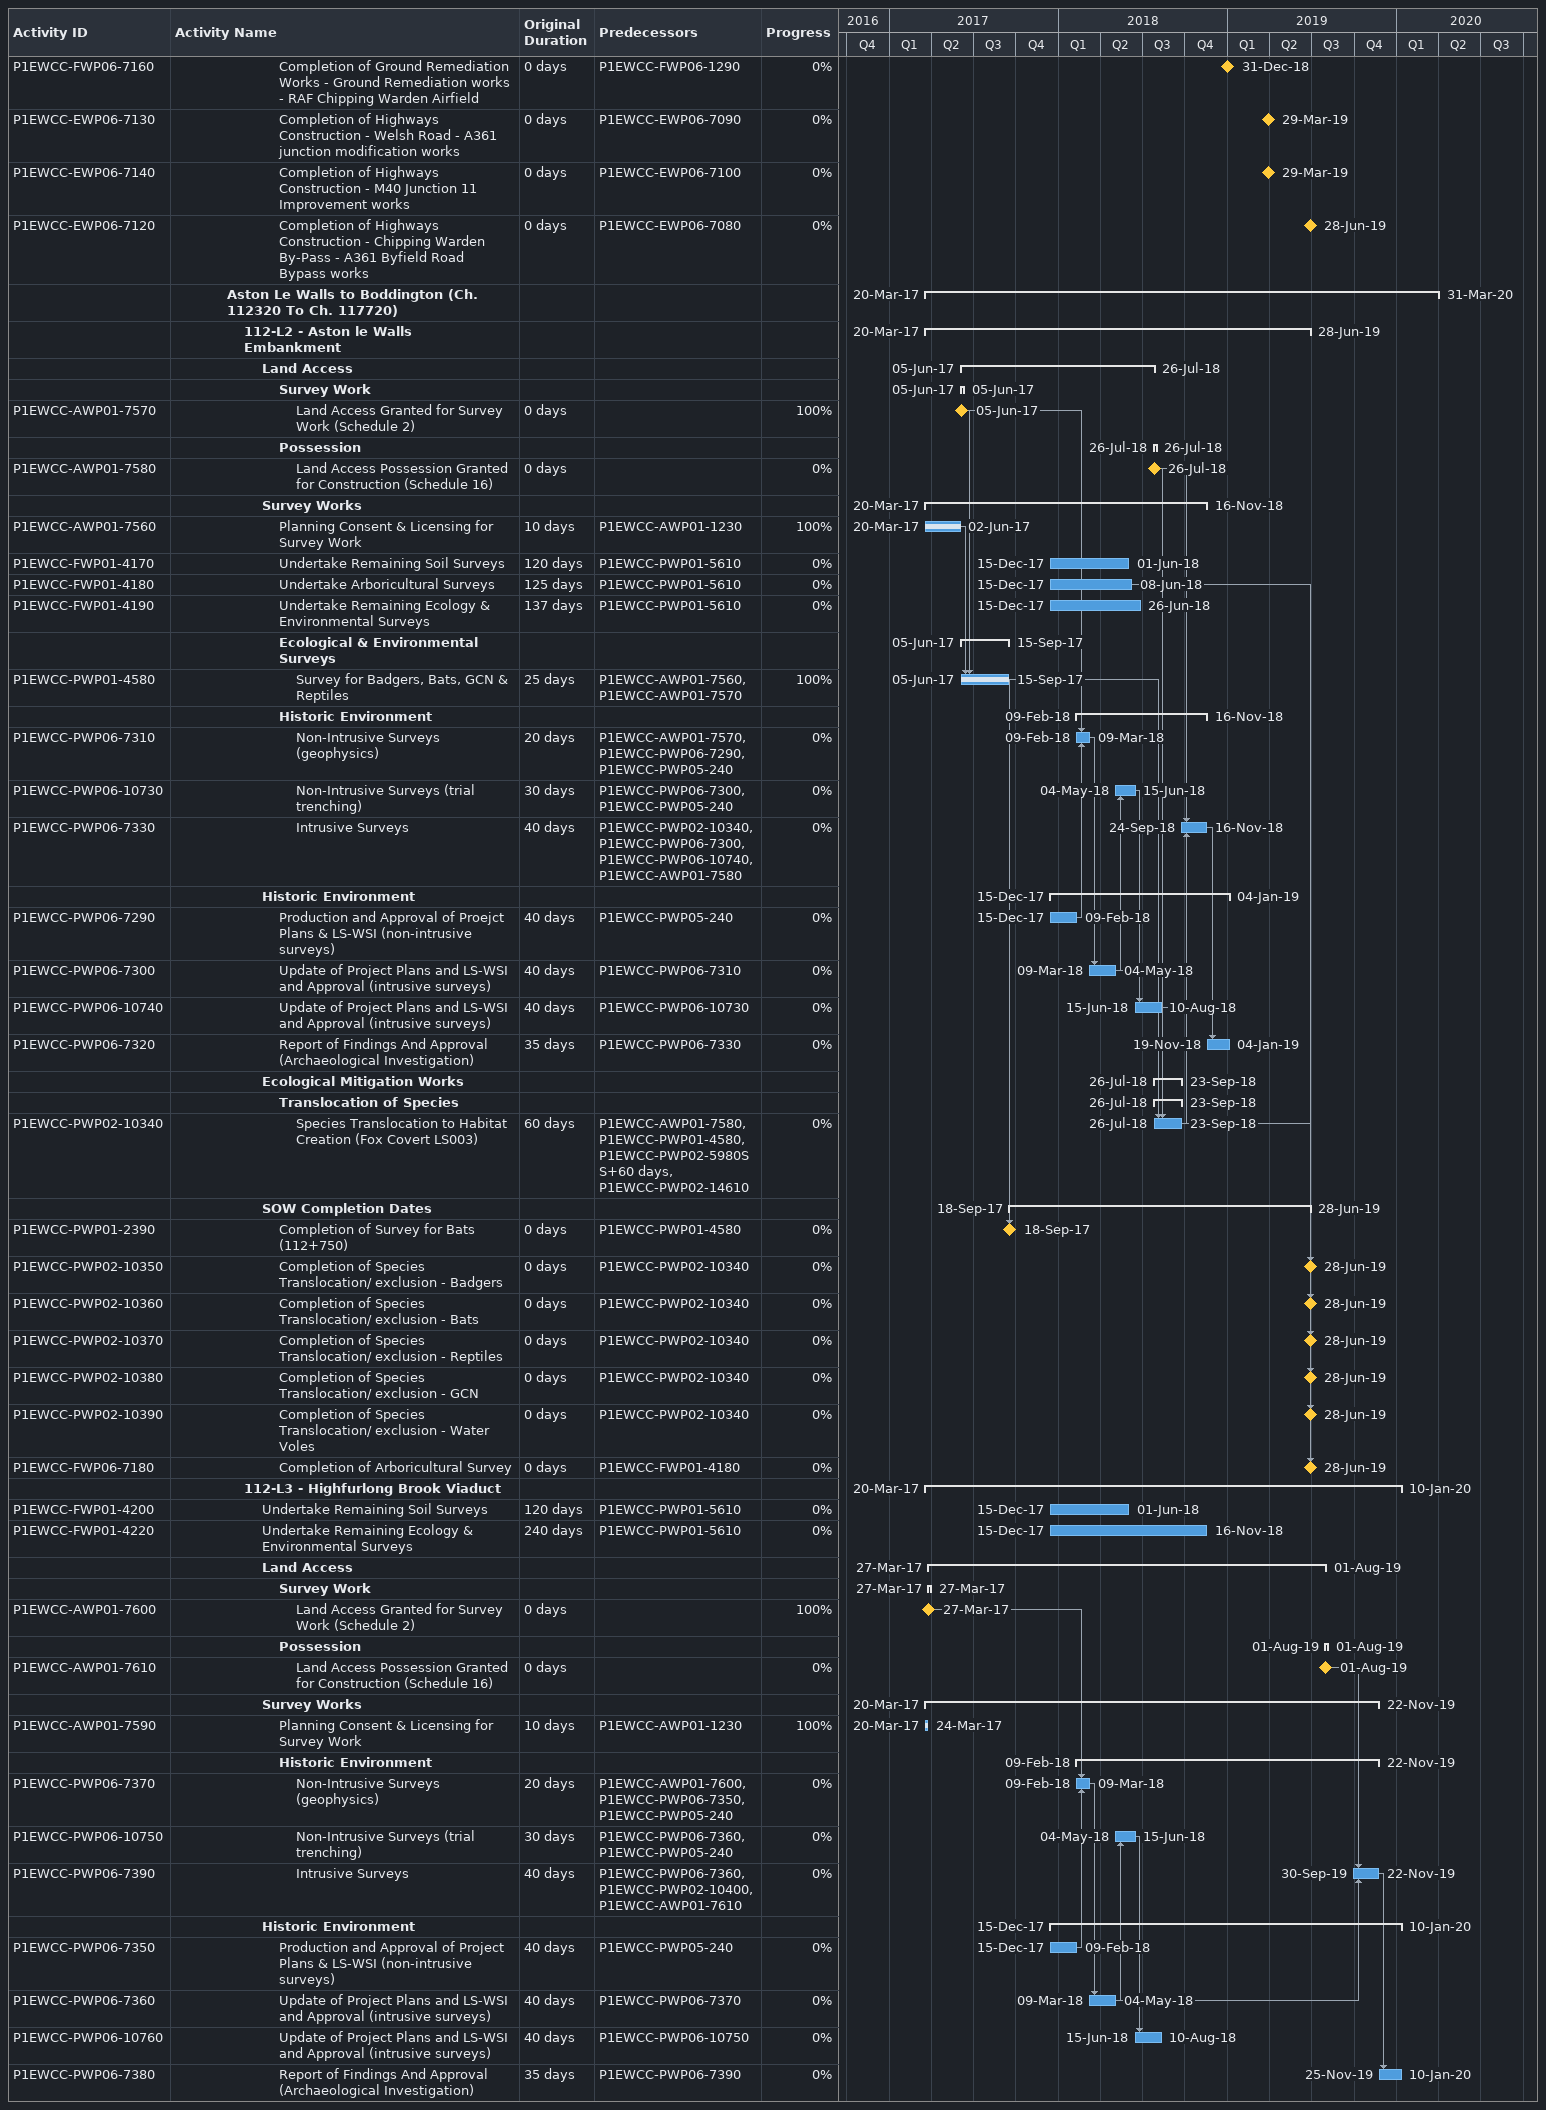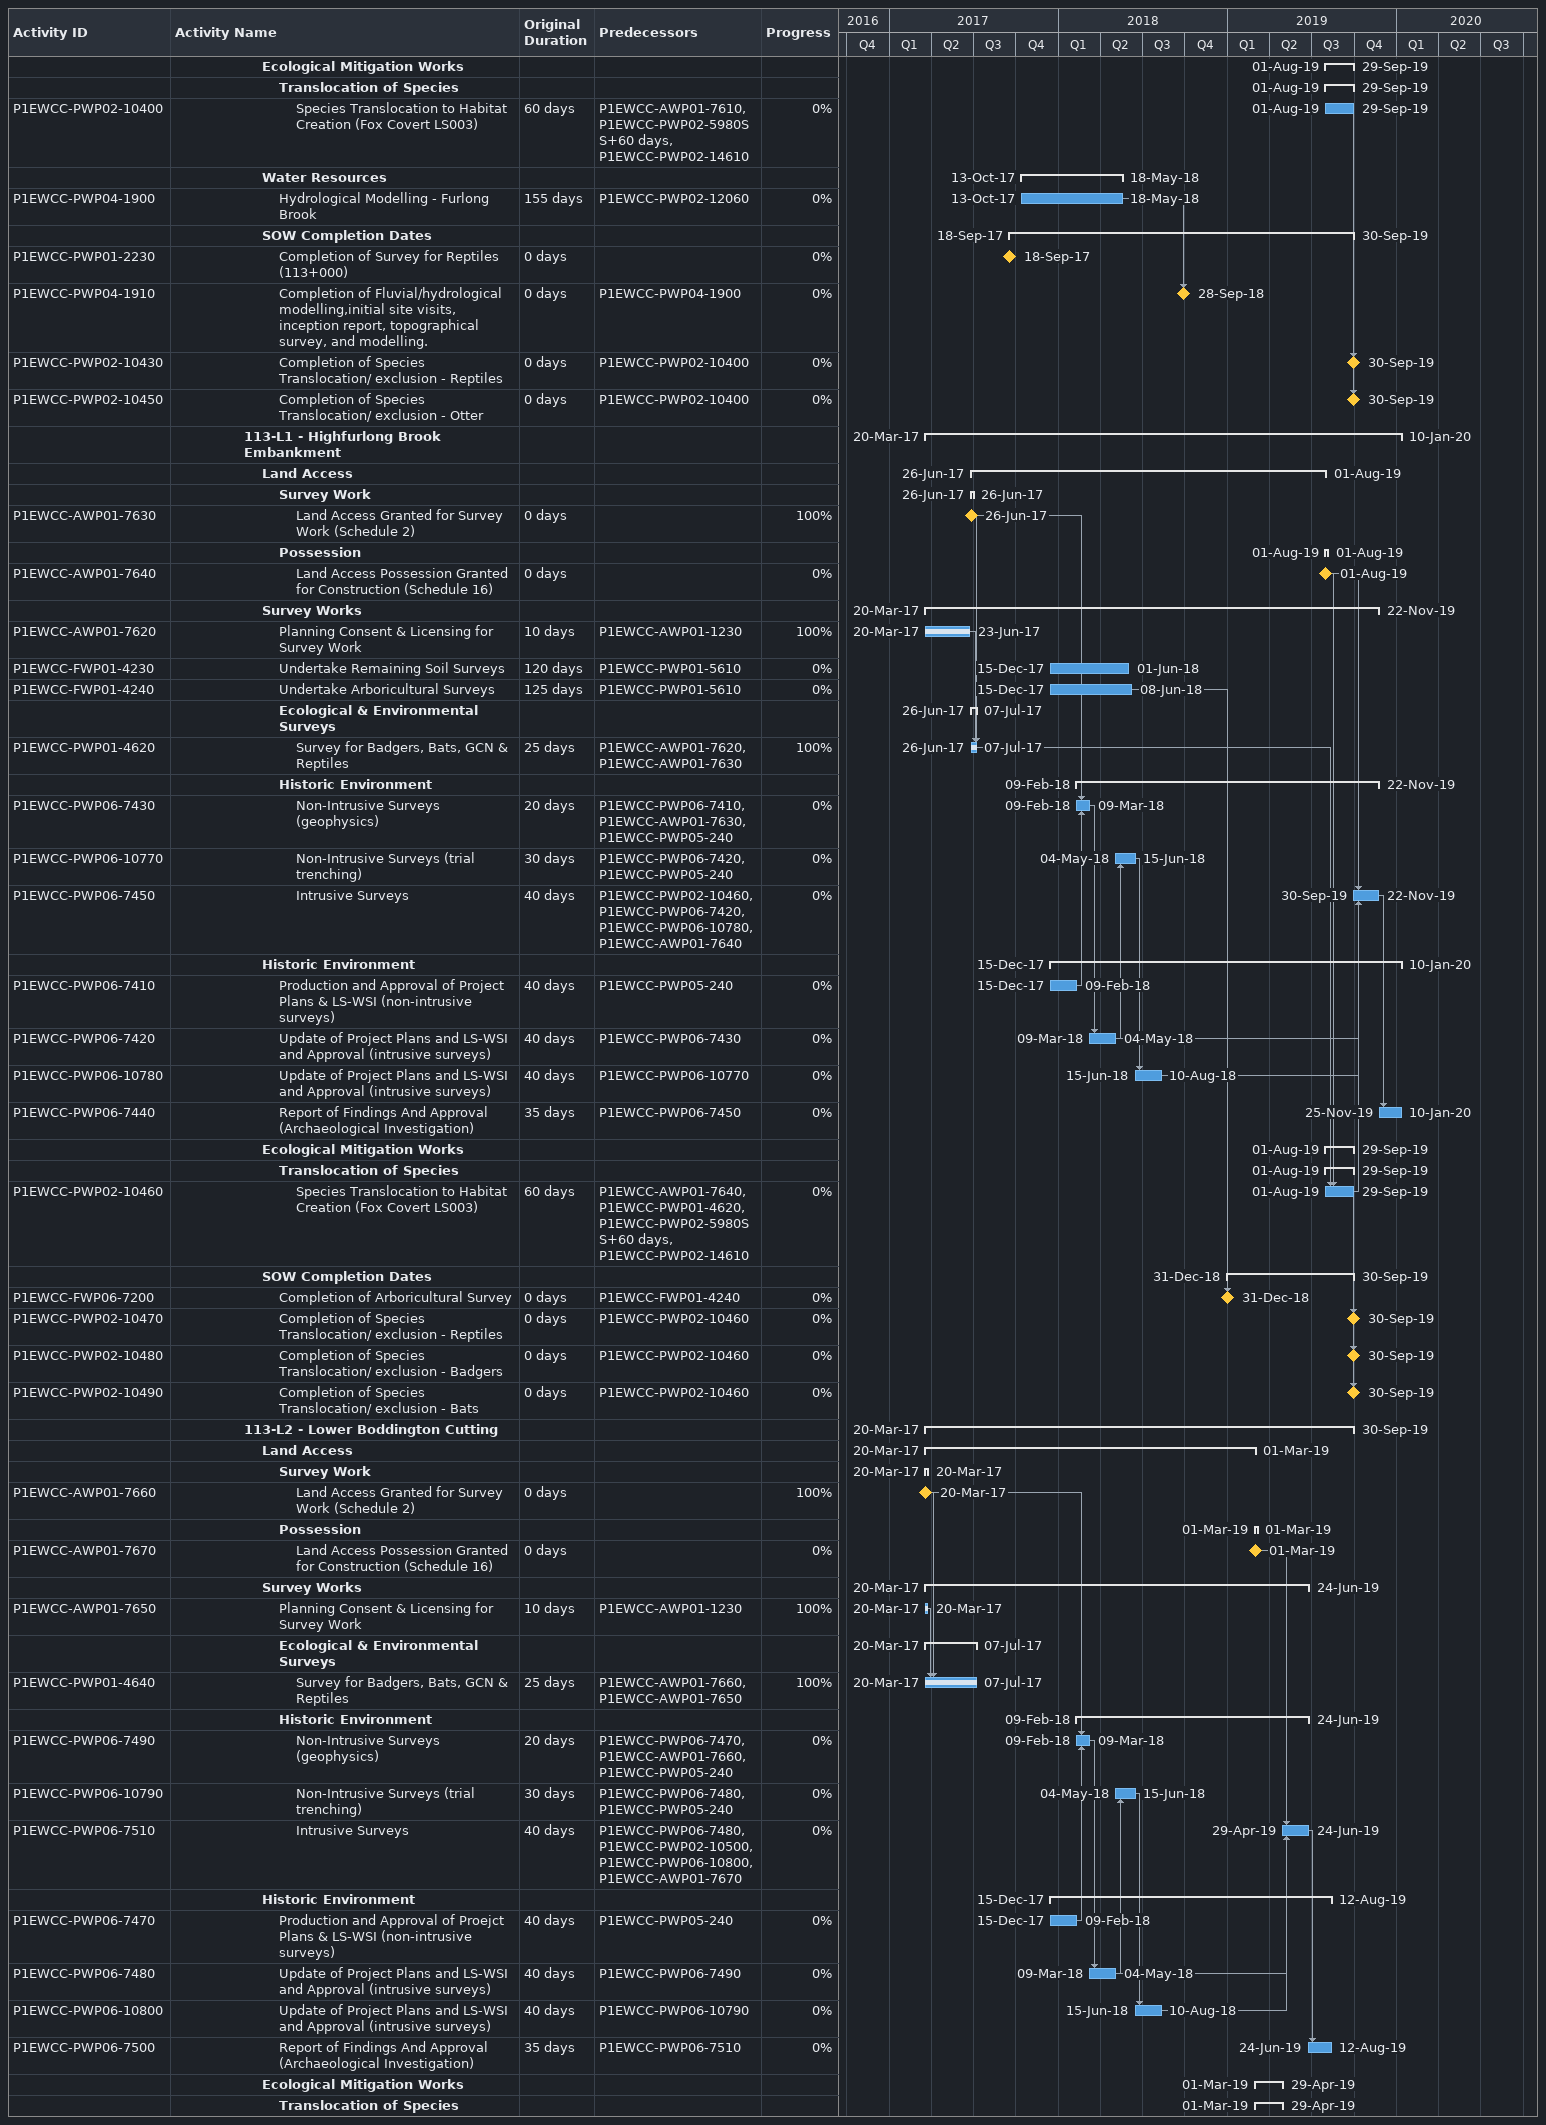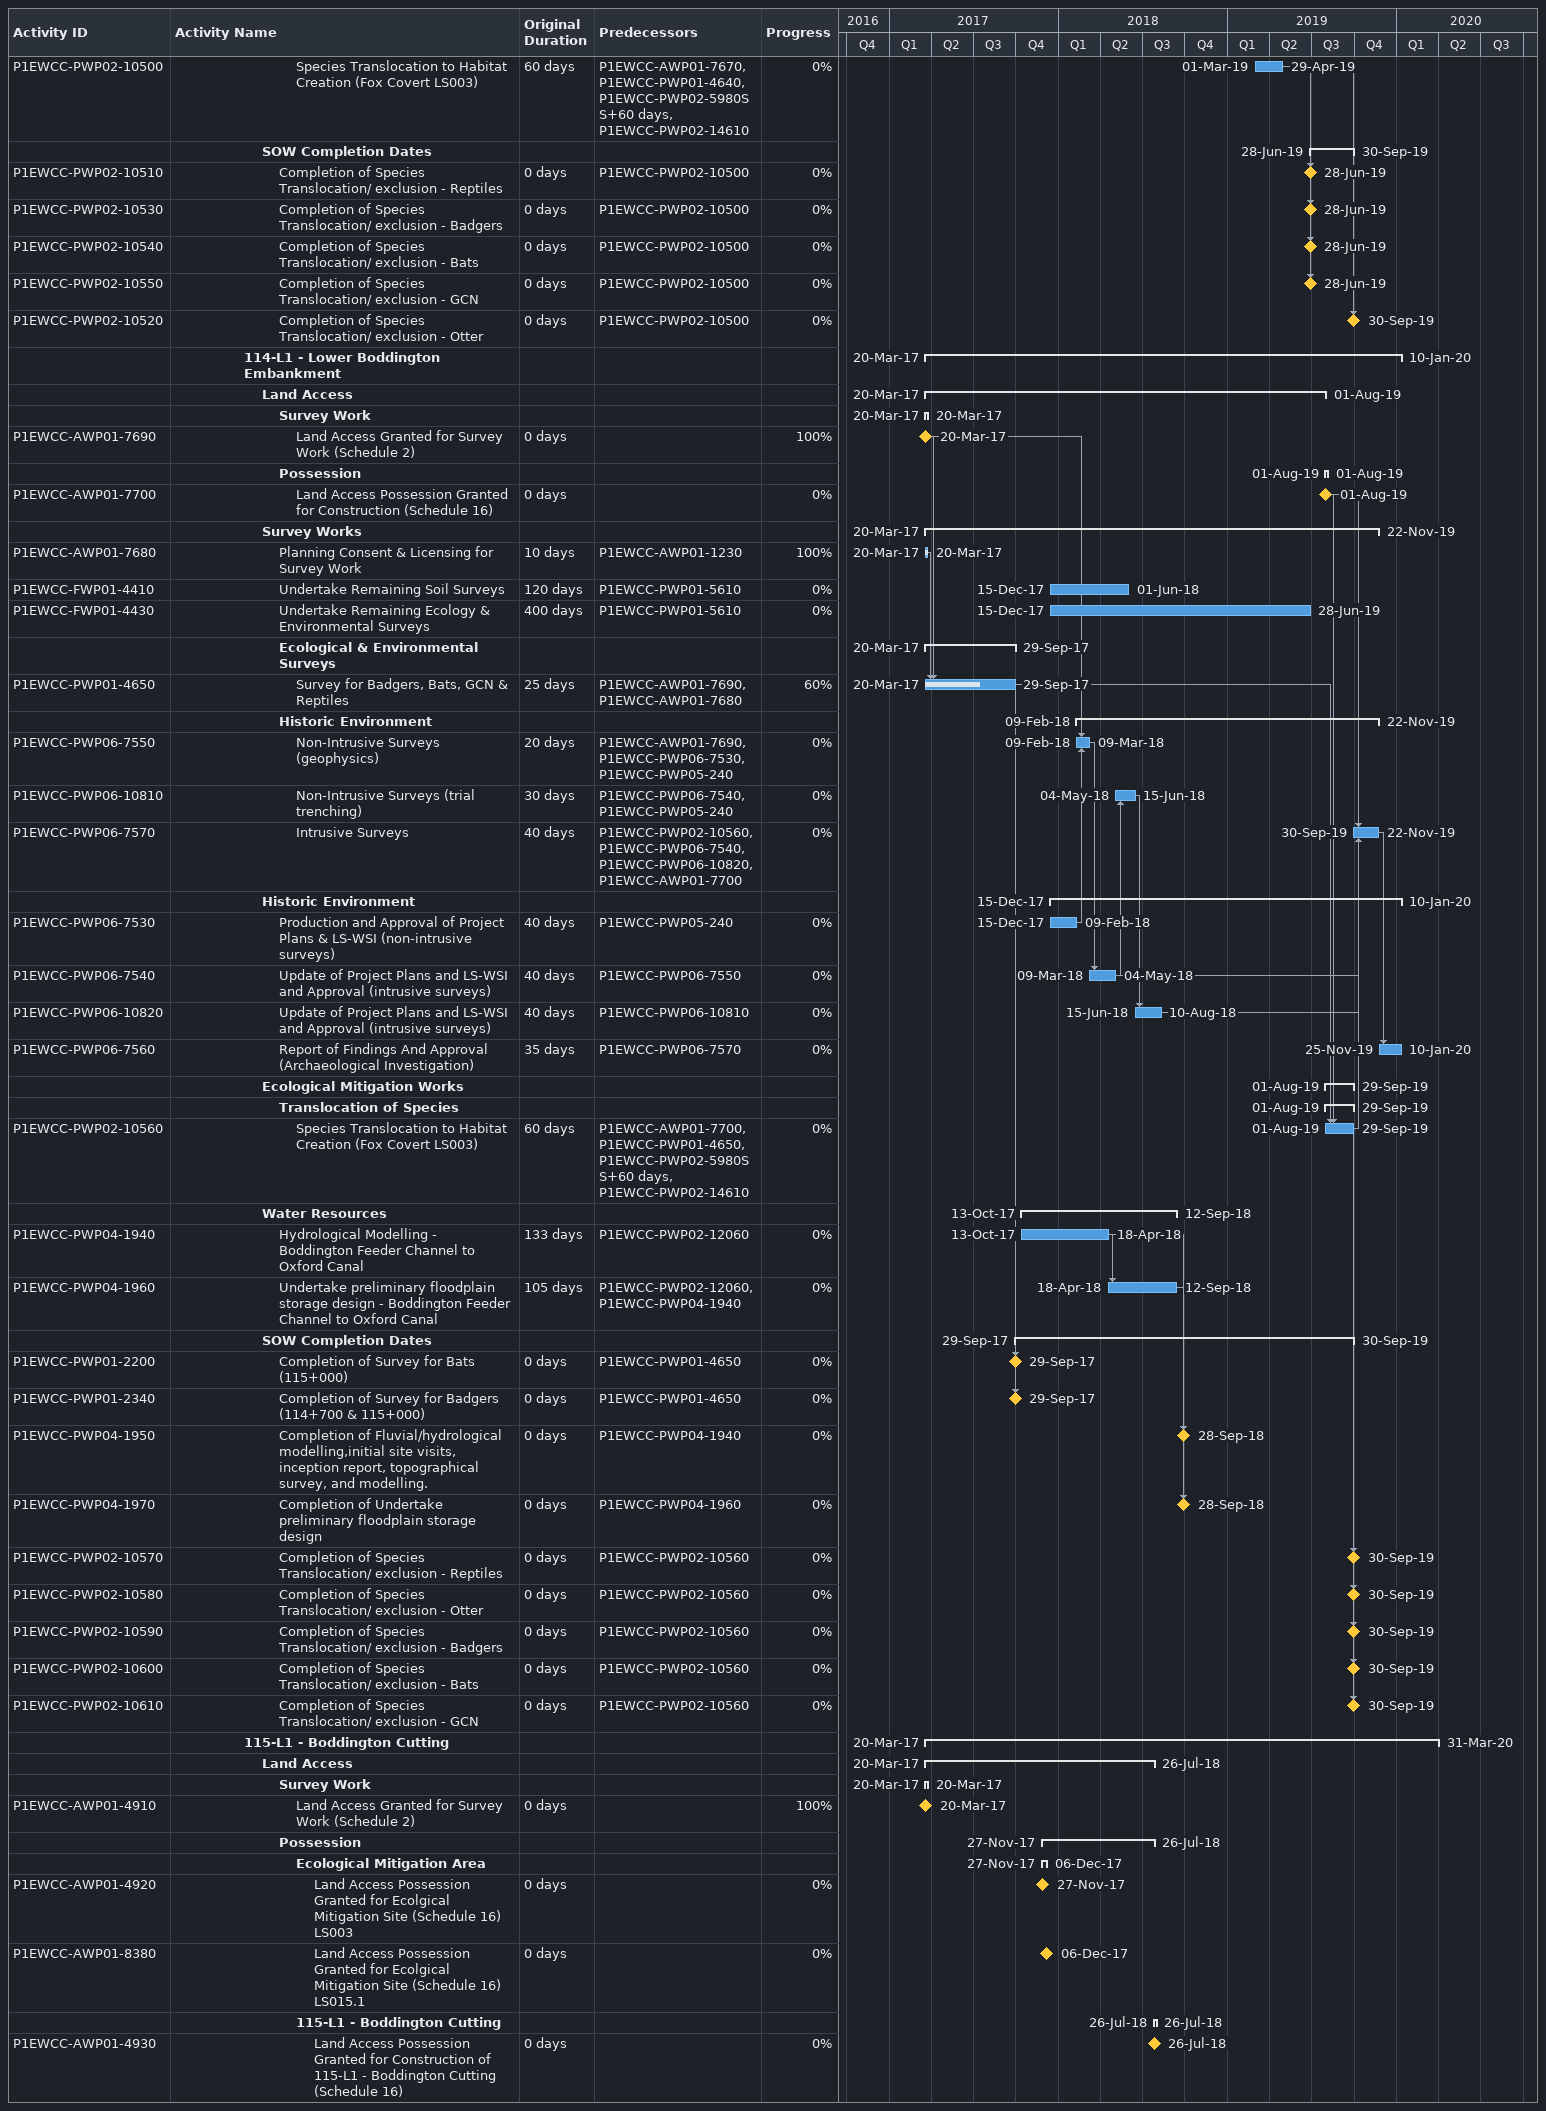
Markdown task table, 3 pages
| ID | Level | Task | Original duration | Start | Finish | Predecessors | % complete |
|---|---|---|---|---|---|---|---|
| P1EWCC-FWP06-7160 | 7 | Completion of Ground Remediation Works - Ground Remediation works - RAF Chipping Warden Airfield | 0d | 2018-12-31 | 2018-12-31 | P1EWCC-FWP06-1290 | 0 |
| P1EWCC-EWP06-7130 | 7 | Completion of Highways Construction - Welsh Road - A361 junction modification works | 0d | 2019-03-29 | 2019-03-29 | P1EWCC-EWP06-7090 | 0 |
| P1EWCC-EWP06-7140 | 7 | Completion of Highways Construction - M40 Junction 11 Improvement works | 0d | 2019-03-29 | 2019-03-29 | P1EWCC-EWP06-7100 | 0 |
| P1EWCC-EWP06-7120 | 7 | Completion of Highways Construction - Chipping Warden By-Pass - A361 Byfield Road Bypass works | 0d | 2019-06-28 | 2019-06-28 | P1EWCC-EWP06-7080 | 0 |
|  | 4 | **Aston Le Walls to Boddington (Ch. 112320 To Ch. 117720)** |  | 2017-03-20 | 2020-03-31 |  |  |
|  | 5 | **112-L2 - Aston le Walls Embankment** |  | 2017-03-20 | 2019-06-28 |  |  |
|  | 6 | **Land Access** |  | 2017-06-05 | 2018-07-26 |  |  |
|  | 7 | **Survey Work** |  | 2017-06-05 | 2017-06-05 |  |  |
| P1EWCC-AWP01-7570 | 8 | Land Access Granted for Survey Work (Schedule 2) | 0d | 2017-06-05 | 2017-06-05 |  | 100 |
|  | 7 | **Possession** |  | 2018-07-26 | 2018-07-26 |  |  |
| P1EWCC-AWP01-7580 | 8 | Land Access Possession Granted for Construction (Schedule 16) | 0d | 2018-07-26 | 2018-07-26 |  | 0 |
|  | 6 | **Survey Works** |  | 2017-03-20 | 2018-11-16 |  |  |
| P1EWCC-AWP01-7560 | 7 | Planning Consent & Licensing for Survey Work | 10d | 2017-03-20 | 2017-06-02 | P1EWCC-AWP01-1230 | 100 |
| P1EWCC-FWP01-4170 | 7 | Undertake Remaining Soil Surveys | 120d | 2017-12-15 | 2018-06-01 | P1EWCC-PWP01-5610 | 0 |
| P1EWCC-FWP01-4180 | 7 | Undertake Arboricultural Surveys | 125d | 2017-12-15 | 2018-06-08 | P1EWCC-PWP01-5610 | 0 |
| P1EWCC-FWP01-4190 | 7 | Undertake Remaining Ecology & Environmental Surveys | 137d | 2017-12-15 | 2018-06-26 | P1EWCC-PWP01-5610 | 0 |
|  | 7 | **Ecological & Environmental Surveys** |  | 2017-06-05 | 2017-09-15 |  |  |
| P1EWCC-PWP01-4580 | 8 | Survey for Badgers, Bats, GCN & Reptiles | 25d | 2017-06-05 | 2017-09-15 | P1EWCC-AWP01-7560, P1EWCC-AWP01-7570 | 100 |
|  | 7 | **Historic Environment** |  | 2018-02-09 | 2018-11-16 |  |  |
| P1EWCC-PWP06-7310 | 8 | Non-Intrusive Surveys (geophysics) | 20d | 2018-02-09 | 2018-03-09 | P1EWCC-AWP01-7570, P1EWCC-PWP06-7290, P1EWCC-PWP05-240 | 0 |
| P1EWCC-PWP06-10730 | 8 | Non-Intrusive Surveys (trial trenching) | 30d | 2018-05-04 | 2018-06-15 | P1EWCC-PWP06-7300, P1EWCC-PWP05-240 | 0 |
| P1EWCC-PWP06-7330 | 8 | Intrusive Surveys | 40d | 2018-09-24 | 2018-11-16 | P1EWCC-PWP02-10340, P1EWCC-PWP06-7300, P1EWCC-PWP06-10740, P1EWCC-AWP01-7580 | 0 |
|  | 6 | **Historic Environment** |  | 2017-12-15 | 2019-01-04 |  |  |
| P1EWCC-PWP06-7290 | 7 | Production and Approval of Proejct Plans & LS-WSI (non-intrusive surveys) | 40d | 2017-12-15 | 2018-02-09 | P1EWCC-PWP05-240 | 0 |
| P1EWCC-PWP06-7300 | 7 | Update of Project Plans and LS-WSI and Approval (intrusive surveys) | 40d | 2018-03-09 | 2018-05-04 | P1EWCC-PWP06-7310 | 0 |
| P1EWCC-PWP06-10740 | 7 | Update of Project Plans and LS-WSI and Approval (intrusive surveys) | 40d | 2018-06-15 | 2018-08-10 | P1EWCC-PWP06-10730 | 0 |
| P1EWCC-PWP06-7320 | 7 | Report of Findings And Approval (Archaeological Investigation) | 35d | 2018-11-19 | 2019-01-04 | P1EWCC-PWP06-7330 | 0 |
|  | 6 | **Ecological Mitigation Works** |  | 2018-07-26 | 2018-09-23 |  |  |
|  | 7 | **Translocation of Species** |  | 2018-07-26 | 2018-09-23 |  |  |
| P1EWCC-PWP02-10340 | 8 | Species Translocation to Habitat Creation (Fox Covert LS003) | 60d | 2018-07-26 | 2018-09-23 | P1EWCC-AWP01-7580, P1EWCC-PWP01-4580, P1EWCC-PWP02-5980SS+60d, P1EWCC-PWP02-14610 | 0 |
|  | 6 | **SOW Completion Dates** |  | 2017-09-18 | 2019-06-28 |  |  |
| P1EWCC-PWP01-2390 | 7 | Completion of Survey for Bats (112+750) | 0d | 2017-09-18 | 2017-09-18 | P1EWCC-PWP01-4580 | 0 |
| P1EWCC-PWP02-10350 | 7 | Completion of Species Translocation/ exclusion - Badgers | 0d | 2019-06-28 | 2019-06-28 | P1EWCC-PWP02-10340 | 0 |
| P1EWCC-PWP02-10360 | 7 | Completion of Species Translocation/ exclusion - Bats | 0d | 2019-06-28 | 2019-06-28 | P1EWCC-PWP02-10340 | 0 |
| P1EWCC-PWP02-10370 | 7 | Completion of Species Translocation/ exclusion - Reptiles | 0d | 2019-06-28 | 2019-06-28 | P1EWCC-PWP02-10340 | 0 |
| P1EWCC-PWP02-10380 | 7 | Completion of Species Translocation/ exclusion - GCN | 0d | 2019-06-28 | 2019-06-28 | P1EWCC-PWP02-10340 | 0 |
| P1EWCC-PWP02-10390 | 7 | Completion of Species Translocation/ exclusion - Water Voles | 0d | 2019-06-28 | 2019-06-28 | P1EWCC-PWP02-10340 | 0 |
| P1EWCC-FWP06-7180 | 7 | Completion of Arboricultural Survey | 0d | 2019-06-28 | 2019-06-28 | P1EWCC-FWP01-4180 | 0 |
|  | 5 | **112-L3 - Highfurlong Brook Viaduct** |  | 2017-03-20 | 2020-01-10 |  |  |
| P1EWCC-FWP01-4200 | 6 | Undertake Remaining Soil Surveys | 120d | 2017-12-15 | 2018-06-01 | P1EWCC-PWP01-5610 | 0 |
| P1EWCC-FWP01-4220 | 6 | Undertake Remaining Ecology & Environmental Surveys | 240d | 2017-12-15 | 2018-11-16 | P1EWCC-PWP01-5610 | 0 |
|  | 6 | **Land Access** |  | 2017-03-27 | 2019-08-01 |  |  |
|  | 7 | **Survey Work** |  | 2017-03-27 | 2017-03-27 |  |  |
| P1EWCC-AWP01-7600 | 8 | Land Access Granted for Survey Work (Schedule 2) | 0d | 2017-03-27 | 2017-03-27 |  | 100 |
|  | 7 | **Possession** |  | 2019-08-01 | 2019-08-01 |  |  |
| P1EWCC-AWP01-7610 | 8 | Land Access Possession Granted for Construction (Schedule 16) | 0d | 2019-08-01 | 2019-08-01 |  | 0 |
|  | 6 | **Survey Works** |  | 2017-03-20 | 2019-11-22 |  |  |
| P1EWCC-AWP01-7590 | 7 | Planning Consent & Licensing for Survey Work | 10d | 2017-03-20 | 2017-03-24 | P1EWCC-AWP01-1230 | 100 |
|  | 7 | **Historic Environment** |  | 2018-02-09 | 2019-11-22 |  |  |
| P1EWCC-PWP06-7370 | 8 | Non-Intrusive Surveys (geophysics) | 20d | 2018-02-09 | 2018-03-09 | P1EWCC-AWP01-7600, P1EWCC-PWP06-7350, P1EWCC-PWP05-240 | 0 |
| P1EWCC-PWP06-10750 | 8 | Non-Intrusive Surveys (trial trenching) | 30d | 2018-05-04 | 2018-06-15 | P1EWCC-PWP06-7360, P1EWCC-PWP05-240 | 0 |
| P1EWCC-PWP06-7390 | 8 | Intrusive Surveys | 40d | 2019-09-30 | 2019-11-22 | P1EWCC-PWP06-7360, P1EWCC-PWP02-10400, P1EWCC-AWP01-7610 | 0 |
|  | 6 | **Historic Environment** |  | 2017-12-15 | 2020-01-10 |  |  |
| P1EWCC-PWP06-7350 | 7 | Production and Approval of Project Plans & LS-WSI (non-intrusive surveys) | 40d | 2017-12-15 | 2018-02-09 | P1EWCC-PWP05-240 | 0 |
| P1EWCC-PWP06-7360 | 7 | Update of Project Plans and LS-WSI and Approval (intrusive surveys) | 40d | 2018-03-09 | 2018-05-04 | P1EWCC-PWP06-7370 | 0 |
| P1EWCC-PWP06-10760 | 7 | Update of Project Plans and LS-WSI and Approval (intrusive surveys) | 40d | 2018-06-15 | 2018-08-10 | P1EWCC-PWP06-10750 | 0 |
| P1EWCC-PWP06-7380 | 7 | Report of Findings And Approval (Archaeological Investigation) | 35d | 2019-11-25 | 2020-01-10 | P1EWCC-PWP06-7390 | 0 |
|  | 6 | **Ecological Mitigation Works** |  | 2019-08-01 | 2019-09-29 |  |  |
|  | 7 | **Translocation of Species** |  | 2019-08-01 | 2019-09-29 |  |  |
| P1EWCC-PWP02-10400 | 8 | Species Translocation to Habitat Creation (Fox Covert LS003) | 60d | 2019-08-01 | 2019-09-29 | P1EWCC-AWP01-7610, P1EWCC-PWP02-5980SS+60d, P1EWCC-PWP02-14610 | 0 |
|  | 6 | **Water Resources** |  | 2017-10-13 | 2018-05-18 |  |  |
| P1EWCC-PWP04-1900 | 7 | Hydrological Modelling - Furlong Brook | 155d | 2017-10-13 | 2018-05-18 | P1EWCC-PWP02-12060 | 0 |
|  | 6 | **SOW Completion Dates** |  | 2017-09-18 | 2019-09-30 |  |  |
| P1EWCC-PWP01-2230 | 7 | Completion of Survey for Reptiles (113+000) | 0d | 2017-09-18 | 2017-09-18 |  | 0 |
| P1EWCC-PWP04-1910 | 7 | Completion of Fluvial/hydrological modelling,initial site visits, inception report, topographical survey, and modelling. | 0d | 2018-09-28 | 2018-09-28 | P1EWCC-PWP04-1900 | 0 |
| P1EWCC-PWP02-10430 | 7 | Completion of Species Translocation/ exclusion - Reptiles | 0d | 2019-09-30 | 2019-09-30 | P1EWCC-PWP02-10400 | 0 |
| P1EWCC-PWP02-10450 | 7 | Completion of Species Translocation/ exclusion - Otter | 0d | 2019-09-30 | 2019-09-30 | P1EWCC-PWP02-10400 | 0 |
|  | 5 | **113-L1 - Highfurlong Brook Embankment** |  | 2017-03-20 | 2020-01-10 |  |  |
|  | 6 | **Land Access** |  | 2017-06-26 | 2019-08-01 |  |  |
|  | 7 | **Survey Work** |  | 2017-06-26 | 2017-06-26 |  |  |
| P1EWCC-AWP01-7630 | 8 | Land Access Granted for Survey Work (Schedule 2) | 0d | 2017-06-26 | 2017-06-26 |  | 100 |
|  | 7 | **Possession** |  | 2019-08-01 | 2019-08-01 |  |  |
| P1EWCC-AWP01-7640 | 8 | Land Access Possession Granted for Construction (Schedule 16) | 0d | 2019-08-01 | 2019-08-01 |  | 0 |
|  | 6 | **Survey Works** |  | 2017-03-20 | 2019-11-22 |  |  |
| P1EWCC-AWP01-7620 | 7 | Planning Consent & Licensing for Survey Work | 10d | 2017-03-20 | 2017-06-23 | P1EWCC-AWP01-1230 | 100 |
| P1EWCC-FWP01-4230 | 7 | Undertake Remaining Soil Surveys | 120d | 2017-12-15 | 2018-06-01 | P1EWCC-PWP01-5610 | 0 |
| P1EWCC-FWP01-4240 | 7 | Undertake Arboricultural Surveys | 125d | 2017-12-15 | 2018-06-08 | P1EWCC-PWP01-5610 | 0 |
|  | 7 | **Ecological & Environmental Surveys** |  | 2017-06-26 | 2017-07-07 |  |  |
| P1EWCC-PWP01-4620 | 8 | Survey for Badgers, Bats, GCN & Reptiles | 25d | 2017-06-26 | 2017-07-07 | P1EWCC-AWP01-7620, P1EWCC-AWP01-7630 | 100 |
|  | 7 | **Historic Environment** |  | 2018-02-09 | 2019-11-22 |  |  |
| P1EWCC-PWP06-7430 | 8 | Non-Intrusive Surveys (geophysics) | 20d | 2018-02-09 | 2018-03-09 | P1EWCC-PWP06-7410, P1EWCC-AWP01-7630, P1EWCC-PWP05-240 | 0 |
| P1EWCC-PWP06-10770 | 8 | Non-Intrusive Surveys (trial trenching) | 30d | 2018-05-04 | 2018-06-15 | P1EWCC-PWP06-7420, P1EWCC-PWP05-240 | 0 |
| P1EWCC-PWP06-7450 | 8 | Intrusive Surveys | 40d | 2019-09-30 | 2019-11-22 | P1EWCC-PWP02-10460, P1EWCC-PWP06-7420, P1EWCC-PWP06-10780, P1EWCC-AWP01-7640 | 0 |
|  | 6 | **Historic Environment** |  | 2017-12-15 | 2020-01-10 |  |  |
| P1EWCC-PWP06-7410 | 7 | Production and Approval of Project Plans & LS-WSI (non-intrusive surveys) | 40d | 2017-12-15 | 2018-02-09 | P1EWCC-PWP05-240 | 0 |
| P1EWCC-PWP06-7420 | 7 | Update of Project Plans and LS-WSI and Approval (intrusive surveys) | 40d | 2018-03-09 | 2018-05-04 | P1EWCC-PWP06-7430 | 0 |
| P1EWCC-PWP06-10780 | 7 | Update of Project Plans and LS-WSI and Approval (intrusive surveys) | 40d | 2018-06-15 | 2018-08-10 | P1EWCC-PWP06-10770 | 0 |
| P1EWCC-PWP06-7440 | 7 | Report of Findings And Approval (Archaeological Investigation) | 35d | 2019-11-25 | 2020-01-10 | P1EWCC-PWP06-7450 | 0 |
|  | 6 | **Ecological Mitigation Works** |  | 2019-08-01 | 2019-09-29 |  |  |
|  | 7 | **Translocation of Species** |  | 2019-08-01 | 2019-09-29 |  |  |
| P1EWCC-PWP02-10460 | 8 | Species Translocation to Habitat Creation (Fox Covert LS003) | 60d | 2019-08-01 | 2019-09-29 | P1EWCC-AWP01-7640, P1EWCC-PWP01-4620, P1EWCC-PWP02-5980SS+60d, P1EWCC-PWP02-14610 | 0 |
|  | 6 | **SOW Completion Dates** |  | 2018-12-31 | 2019-09-30 |  |  |
| P1EWCC-FWP06-7200 | 7 | Completion of Arboricultural Survey | 0d | 2018-12-31 | 2018-12-31 | P1EWCC-FWP01-4240 | 0 |
| P1EWCC-PWP02-10470 | 7 | Completion of Species Translocation/ exclusion - Reptiles | 0d | 2019-09-30 | 2019-09-30 | P1EWCC-PWP02-10460 | 0 |
| P1EWCC-PWP02-10480 | 7 | Completion of Species Translocation/ exclusion - Badgers | 0d | 2019-09-30 | 2019-09-30 | P1EWCC-PWP02-10460 | 0 |
| P1EWCC-PWP02-10490 | 7 | Completion of Species Translocation/ exclusion - Bats | 0d | 2019-09-30 | 2019-09-30 | P1EWCC-PWP02-10460 | 0 |
|  | 5 | **113-L2 - Lower Boddington Cutting** |  | 2017-03-20 | 2019-09-30 |  |  |
|  | 6 | **Land Access** |  | 2017-03-20 | 2019-03-01 |  |  |
|  | 7 | **Survey Work** |  | 2017-03-20 | 2017-03-20 |  |  |
| P1EWCC-AWP01-7660 | 8 | Land Access Granted for Survey Work (Schedule 2) | 0d | 2017-03-20 | 2017-03-20 |  | 100 |
|  | 7 | **Possession** |  | 2019-03-01 | 2019-03-01 |  |  |
| P1EWCC-AWP01-7670 | 8 | Land Access Possession Granted for Construction (Schedule 16) | 0d | 2019-03-01 | 2019-03-01 |  | 0 |
|  | 6 | **Survey Works** |  | 2017-03-20 | 2019-06-24 |  |  |
| P1EWCC-AWP01-7650 | 7 | Planning Consent & Licensing for Survey Work | 10d | 2017-03-20 | 2017-03-20 | P1EWCC-AWP01-1230 | 100 |
|  | 7 | **Ecological & Environmental Surveys** |  | 2017-03-20 | 2017-07-07 |  |  |
| P1EWCC-PWP01-4640 | 8 | Survey for Badgers, Bats, GCN & Reptiles | 25d | 2017-03-20 | 2017-07-07 | P1EWCC-AWP01-7660, P1EWCC-AWP01-7650 | 100 |
|  | 7 | **Historic Environment** |  | 2018-02-09 | 2019-06-24 |  |  |
| P1EWCC-PWP06-7490 | 8 | Non-Intrusive Surveys (geophysics) | 20d | 2018-02-09 | 2018-03-09 | P1EWCC-PWP06-7470, P1EWCC-AWP01-7660, P1EWCC-PWP05-240 | 0 |
| P1EWCC-PWP06-10790 | 8 | Non-Intrusive Surveys (trial trenching) | 30d | 2018-05-04 | 2018-06-15 | P1EWCC-PWP06-7480, P1EWCC-PWP05-240 | 0 |
| P1EWCC-PWP06-7510 | 8 | Intrusive Surveys | 40d | 2019-04-29 | 2019-06-24 | P1EWCC-PWP06-7480, P1EWCC-PWP02-10500, P1EWCC-PWP06-10800, P1EWCC-AWP01-7670 | 0 |
|  | 6 | **Historic Environment** |  | 2017-12-15 | 2019-08-12 |  |  |
| P1EWCC-PWP06-7470 | 7 | Production and Approval of Proejct Plans & LS-WSI (non-intrusive surveys) | 40d | 2017-12-15 | 2018-02-09 | P1EWCC-PWP05-240 | 0 |
| P1EWCC-PWP06-7480 | 7 | Update of Project Plans and LS-WSI and Approval (intrusive surveys) | 40d | 2018-03-09 | 2018-05-04 | P1EWCC-PWP06-7490 | 0 |
| P1EWCC-PWP06-10800 | 7 | Update of Project Plans and LS-WSI and Approval (intrusive surveys) | 40d | 2018-06-15 | 2018-08-10 | P1EWCC-PWP06-10790 | 0 |
| P1EWCC-PWP06-7500 | 7 | Report of Findings And Approval (Archaeological Investigation) | 35d | 2019-06-24 | 2019-08-12 | P1EWCC-PWP06-7510 | 0 |
|  | 6 | **Ecological Mitigation Works** |  | 2019-03-01 | 2019-04-29 |  |  |
|  | 7 | **Translocation of Species** |  | 2019-03-01 | 2019-04-29 |  |  |
| P1EWCC-PWP02-10500 | 8 | Species Translocation to Habitat Creation (Fox Covert LS003) | 60d | 2019-03-01 | 2019-04-29 | P1EWCC-AWP01-7670, P1EWCC-PWP01-4640, P1EWCC-PWP02-5980SS+60d, P1EWCC-PWP02-14610 | 0 |
|  | 6 | **SOW Completion Dates** |  | 2019-06-28 | 2019-09-30 |  |  |
| P1EWCC-PWP02-10510 | 7 | Completion of Species Translocation/ exclusion - Reptiles | 0d | 2019-06-28 | 2019-06-28 | P1EWCC-PWP02-10500 | 0 |
| P1EWCC-PWP02-10530 | 7 | Completion of Species Translocation/ exclusion - Badgers | 0d | 2019-06-28 | 2019-06-28 | P1EWCC-PWP02-10500 | 0 |
| P1EWCC-PWP02-10540 | 7 | Completion of Species Translocation/ exclusion - Bats | 0d | 2019-06-28 | 2019-06-28 | P1EWCC-PWP02-10500 | 0 |
| P1EWCC-PWP02-10550 | 7 | Completion of Species Translocation/ exclusion - GCN | 0d | 2019-06-28 | 2019-06-28 | P1EWCC-PWP02-10500 | 0 |
| P1EWCC-PWP02-10520 | 7 | Completion of Species Translocation/ exclusion - Otter | 0d | 2019-09-30 | 2019-09-30 | P1EWCC-PWP02-10500 | 0 |
|  | 5 | **114-L1 - Lower Boddington Embankment** |  | 2017-03-20 | 2020-01-10 |  |  |
|  | 6 | **Land Access** |  | 2017-03-20 | 2019-08-01 |  |  |
|  | 7 | **Survey Work** |  | 2017-03-20 | 2017-03-20 |  |  |
| P1EWCC-AWP01-7690 | 8 | Land Access Granted for Survey Work (Schedule 2) | 0d | 2017-03-20 | 2017-03-20 |  | 100 |
|  | 7 | **Possession** |  | 2019-08-01 | 2019-08-01 |  |  |
| P1EWCC-AWP01-7700 | 8 | Land Access Possession Granted for Construction (Schedule 16) | 0d | 2019-08-01 | 2019-08-01 |  | 0 |
|  | 6 | **Survey Works** |  | 2017-03-20 | 2019-11-22 |  |  |
| P1EWCC-AWP01-7680 | 7 | Planning Consent & Licensing for Survey Work | 10d | 2017-03-20 | 2017-03-20 | P1EWCC-AWP01-1230 | 100 |
| P1EWCC-FWP01-4410 | 7 | Undertake Remaining Soil Surveys | 120d | 2017-12-15 | 2018-06-01 | P1EWCC-PWP01-5610 | 0 |
| P1EWCC-FWP01-4430 | 7 | Undertake Remaining Ecology & Environmental Surveys | 400d | 2017-12-15 | 2019-06-28 | P1EWCC-PWP01-5610 | 0 |
|  | 7 | **Ecological & Environmental Surveys** |  | 2017-03-20 | 2017-09-29 |  |  |
| P1EWCC-PWP01-4650 | 8 | Survey for Badgers, Bats, GCN & Reptiles | 25d | 2017-03-20 | 2017-09-29 | P1EWCC-AWP01-7690, P1EWCC-AWP01-7680 | 60 |
|  | 7 | **Historic Environment** |  | 2018-02-09 | 2019-11-22 |  |  |
| P1EWCC-PWP06-7550 | 8 | Non-Intrusive Surveys (geophysics) | 20d | 2018-02-09 | 2018-03-09 | P1EWCC-AWP01-7690, P1EWCC-PWP06-7530, P1EWCC-PWP05-240 | 0 |
| P1EWCC-PWP06-10810 | 8 | Non-Intrusive Surveys (trial trenching) | 30d | 2018-05-04 | 2018-06-15 | P1EWCC-PWP06-7540, P1EWCC-PWP05-240 | 0 |
| P1EWCC-PWP06-7570 | 8 | Intrusive Surveys | 40d | 2019-09-30 | 2019-11-22 | P1EWCC-PWP02-10560, P1EWCC-PWP06-7540, P1EWCC-PWP06-10820, P1EWCC-AWP01-7700 | 0 |
|  | 6 | **Historic Environment** |  | 2017-12-15 | 2020-01-10 |  |  |
| P1EWCC-PWP06-7530 | 7 | Production and Approval of Project Plans & LS-WSI (non-intrusive surveys) | 40d | 2017-12-15 | 2018-02-09 | P1EWCC-PWP05-240 | 0 |
| P1EWCC-PWP06-7540 | 7 | Update of Project Plans and LS-WSI and Approval (intrusive surveys) | 40d | 2018-03-09 | 2018-05-04 | P1EWCC-PWP06-7550 | 0 |
| P1EWCC-PWP06-10820 | 7 | Update of Project Plans and LS-WSI and Approval (intrusive surveys) | 40d | 2018-06-15 | 2018-08-10 | P1EWCC-PWP06-10810 | 0 |
| P1EWCC-PWP06-7560 | 7 | Report of Findings And Approval (Archaeological Investigation) | 35d | 2019-11-25 | 2020-01-10 | P1EWCC-PWP06-7570 | 0 |
|  | 6 | **Ecological Mitigation Works** |  | 2019-08-01 | 2019-09-29 |  |  |
|  | 7 | **Translocation of Species** |  | 2019-08-01 | 2019-09-29 |  |  |
| P1EWCC-PWP02-10560 | 8 | Species Translocation to Habitat Creation (Fox Covert LS003) | 60d | 2019-08-01 | 2019-09-29 | P1EWCC-AWP01-7700, P1EWCC-PWP01-4650, P1EWCC-PWP02-5980SS+60d, P1EWCC-PWP02-14610 | 0 |
|  | 6 | **Water Resources** |  | 2017-10-13 | 2018-09-12 |  |  |
| P1EWCC-PWP04-1940 | 7 | Hydrological Modelling - Boddington Feeder Channel to Oxford Canal | 133d | 2017-10-13 | 2018-04-18 | P1EWCC-PWP02-12060 | 0 |
| P1EWCC-PWP04-1960 | 7 | Undertake preliminary floodplain storage design - Boddington Feeder Channel to Oxford Canal | 105d | 2018-04-18 | 2018-09-12 | P1EWCC-PWP02-12060, P1EWCC-PWP04-1940 | 0 |
|  | 6 | **SOW Completion Dates** |  | 2017-09-29 | 2019-09-30 |  |  |
| P1EWCC-PWP01-2200 | 7 | Completion of Survey for Bats (115+000) | 0d | 2017-09-29 | 2017-09-29 | P1EWCC-PWP01-4650 | 0 |
| P1EWCC-PWP01-2340 | 7 | Completion of Survey for Badgers (114+700 & 115+000) | 0d | 2017-09-29 | 2017-09-29 | P1EWCC-PWP01-4650 | 0 |
| P1EWCC-PWP04-1950 | 7 | Completion of Fluvial/hydrological modelling,initial site visits, inception report, topographical survey, and modelling. | 0d | 2018-09-28 | 2018-09-28 | P1EWCC-PWP04-1940 | 0 |
| P1EWCC-PWP04-1970 | 7 | Completion of Undertake preliminary floodplain storage design | 0d | 2018-09-28 | 2018-09-28 | P1EWCC-PWP04-1960 | 0 |
| P1EWCC-PWP02-10570 | 7 | Completion of Species Translocation/ exclusion - Reptiles | 0d | 2019-09-30 | 2019-09-30 | P1EWCC-PWP02-10560 | 0 |
| P1EWCC-PWP02-10580 | 7 | Completion of Species Translocation/ exclusion - Otter | 0d | 2019-09-30 | 2019-09-30 | P1EWCC-PWP02-10560 | 0 |
| P1EWCC-PWP02-10590 | 7 | Completion of Species Translocation/ exclusion - Badgers | 0d | 2019-09-30 | 2019-09-30 | P1EWCC-PWP02-10560 | 0 |
| P1EWCC-PWP02-10600 | 7 | Completion of Species Translocation/ exclusion - Bats | 0d | 2019-09-30 | 2019-09-30 | P1EWCC-PWP02-10560 | 0 |
| P1EWCC-PWP02-10610 | 7 | Completion of Species Translocation/ exclusion - GCN | 0d | 2019-09-30 | 2019-09-30 | P1EWCC-PWP02-10560 | 0 |
|  | 5 | **115-L1 - Boddington Cutting** |  | 2017-03-20 | 2020-03-31 |  |  |
|  | 6 | **Land Access** |  | 2017-03-20 | 2018-07-26 |  |  |
|  | 7 | **Survey Work** |  | 2017-03-20 | 2017-03-20 |  |  |
| P1EWCC-AWP01-4910 | 8 | Land Access Granted for Survey Work (Schedule 2) | 0d | 2017-03-20 | 2017-03-20 |  | 100 |
|  | 7 | **Possession** |  | 2017-11-27 | 2018-07-26 |  |  |
|  | 8 | **Ecological Mitigation Area** |  | 2017-11-27 | 2017-12-06 |  |  |
| P1EWCC-AWP01-4920 | 9 | Land Access Possession Granted for Ecolgical Mitigation Site (Schedule 16) LS003 | 0d | 2017-11-27 | 2017-11-27 |  | 0 |
| P1EWCC-AWP01-8380 | 9 | Land Access Possession Granted for Ecolgical Mitigation Site (Schedule 16) LS015.1 | 0d | 2017-12-06 | 2017-12-06 |  | 0 |
|  | 8 | **115-L1 - Boddington Cutting** |  | 2018-07-26 | 2018-07-26 |  |  |
| P1EWCC-AWP01-4930 | 9 | Land Access Possession Granted for Construction of 115-L1 - Boddington Cutting (Schedule 16) | 0d | 2018-07-26 | 2018-07-26 |  | 0 |
